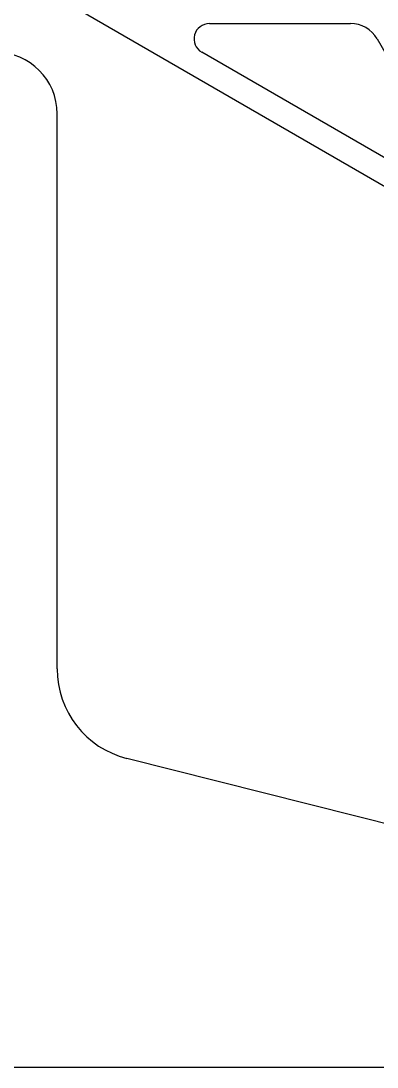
# Model space of a CAD drawing. Extents: x 442 to 745, y 5 to 355.
# Drawn here: x 642.41 to 651.96, y 272.96 to 300.98 of the extents above; entities that cross this region are included whole.
import ezdxf

# ---------------------------------------------------------------- set-up
doc = ezdxf.new("R2010")
doc.units = 0
doc.layers.add('VISIBLE__ANSI_', color=7, linetype='CONTINUOUS')

msp = doc.modelspace()

# ---------------------------------------------------------------- linework, layer by layer
at = {"layer": 'VISIBLE__ANSI_'}
for p, q in [((619.919, 315.161), (672.267, 284.937)), ((647.461, 300.907), (651.247, 300.907)), ((651.96, 300.495), (653.854, 297.216)), ((653.291, 296.654), (647.255, 300.138)), ((643.379, 283.621), (643.379, 298.487)), ((654.094, 278.999), (645.247, 281.225)), ((624.315, 272.958), (654.826, 272.958))]:
    msp.add_line(p, q, dxfattribs=at)
for centre, radius, start, end in [((647.461, 300.495), 0.412, 90, 240), ((651.247, 300.083), 0.824, 30, 90), ((641.732, 298.487), 1.647, 0, 90), ((645.85, 283.621), 2.471, 180, 255.8733)]:
    msp.add_arc(centre, radius, start, end, dxfattribs=at)

doc.saveas('drawing.dxf')
